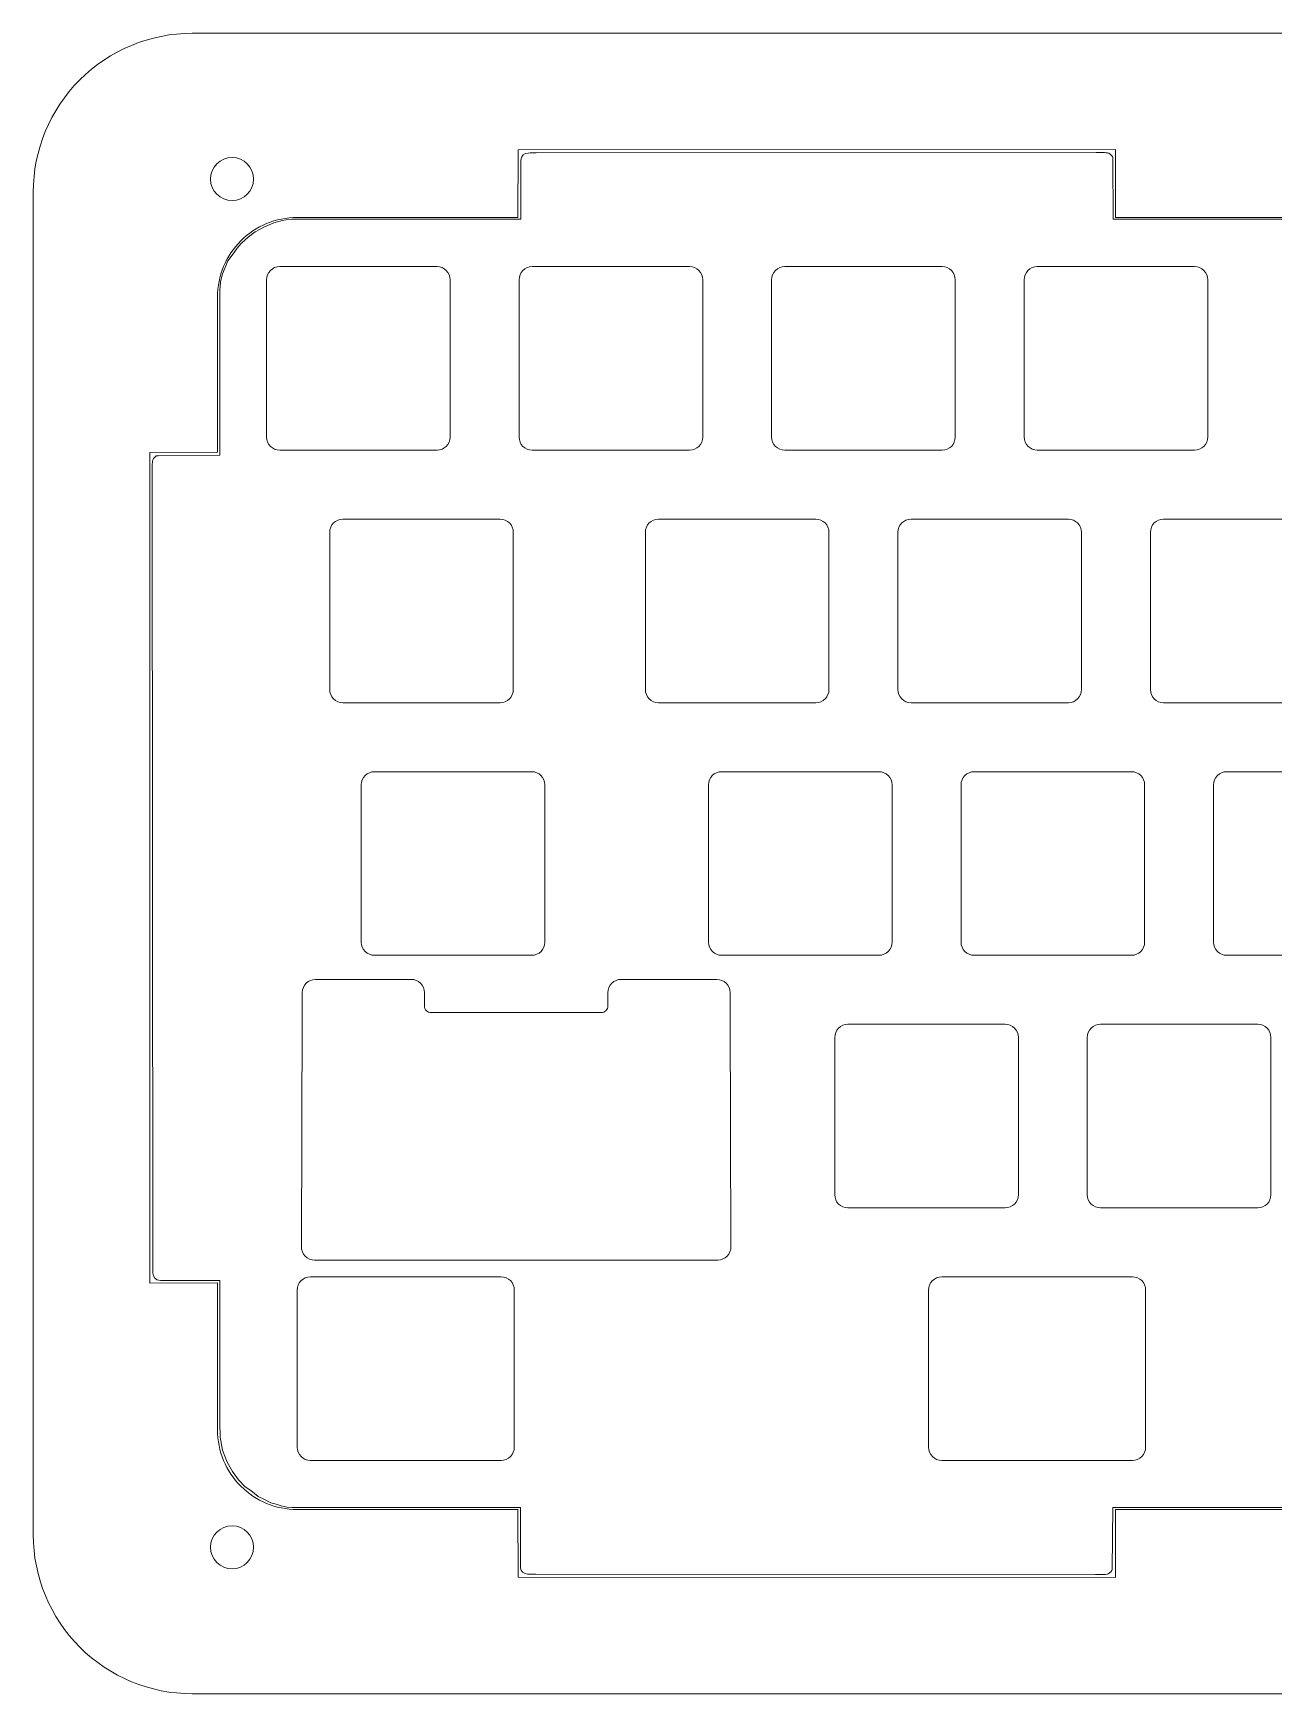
# Model space of a CAD drawing. Header units: centimetres. Extents: x -117 to 79, y -57 to 69.
# Drawn here: x -26.89 to -17.53, y 7.53 to 20.06 of the extents above; entities that cross this region are included whole.
import ezdxf

# ---------------------------------------------------------------- set-up
doc = ezdxf.new("R2010")
doc.units = ezdxf.units.CM
doc.header["$MEASUREMENT"] = 0
doc.layers.add('Layer 1', color=7, linetype='Continuous')

msp = doc.modelspace()

# ---------------------------------------------------------------- linework, layer by layer
at = {"layer": 'Layer 1', "lineweight": 9}
for points, knots in [([(5.3355, 19.17977), (5.3355, 19.17977), (5.3355, 20.05972), (5.3355, 20.05972), (5.3355, 20.05972), (9.67818, 20.05972), (9.67818, 20.05972), (9.99624, 20.05992), (10.30136, 19.93377), (10.5264, 19.70901), (10.75144, 19.48425), (10.87798, 19.17778), (10.87819, 18.85972), (10.87819, 18.85972), (10.87819, 8.73472), (10.87819, 8.73472), (10.87839, 8.41666), (10.75223, 8.11155), (10.52747, 7.88651), (10.30271, 7.66146), (9.99624, 7.53492), (9.67818, 7.53472), (9.67818, 7.53472), (-25.68807, 7.53472), (-25.68807, 7.53472), (-26.00612, 7.53452), (-26.31124, 7.66067), (-26.53628, 7.88543), (-26.76132, 8.11019), (-26.88786, 8.41666), (-26.88807, 8.73472), (-26.88807, 8.73472), (-26.88807, 18.85972), (-26.88807, 18.85972), (-26.88827, 19.17778), (-26.76211, 19.48289), (-26.53735, 19.70793), (-26.31259, 19.93298), (-26.00612, 20.05952), (-25.68807, 20.05972), (-25.68807, 20.05972), (3.8355, 20.05972), (3.8355, 20.05972), (3.8355, 20.05972), (3.8355, 19.1807), (3.8355, 19.1807), (3.8355, 19.1807), (1.0549, 19.17946), (1.0549, 19.17946), (1.0549, 19.17946), (1.05489, 18.66972), (1.05489, 18.66972), (1.05489, 18.66972), (-6.08573, 18.66972), (-6.08573, 18.66972), (-6.08573, 18.66972), (-6.08586, 19.1807), (-6.08586, 19.1807), (-6.08586, 19.1807), (-11.10059, 19.17969), (-11.10059, 19.17969), (-11.10059, 19.17969), (-11.10059, 18.66972), (-11.10059, 18.66972), (-11.10059, 18.66972), (-18.72277, 18.66972), (-18.72277, 18.66972), (-18.72277, 18.66972), (-18.72277, 19.18301), (-18.72277, 19.18301), (-18.72277, 19.18301), (-23.23061, 19.18004), (-23.23061, 19.18004), (-23.23061, 19.18004), (-23.23172, 18.66972), (-23.23172, 18.66972), (-23.23172, 18.66972), (-24.89807, 18.66972), (-24.89807, 18.66972), (-25.0573, 18.66962), (-25.20996, 18.60627), (-25.32249, 18.4936), (-25.43501, 18.38094), (-25.49817, 18.22895), (-25.49807, 18.06972), (-25.49807, 18.06972), (-25.49807, 16.89899), (-25.49807, 16.89899), (-25.49807, 16.89899), (-26.00807, 16.89804), (-26.00807, 16.89804), (-26.00807, 16.89804), (-26.00807, 10.63271), (-26.00807, 10.63271), (-26.00807, 10.63271), (-25.49807, 10.63363), (-25.49807, 10.63363), (-25.49807, 10.63363), (-25.49807, 9.52451), (-25.49807, 9.52451), (-25.49796, 9.36528), (-25.43461, 9.21261), (-25.32195, 9.10008), (-25.20929, 8.98756), (-25.0573, 8.92441), (-24.89807, 8.92451), (-24.89807, 8.92451), (-23.2322, 8.92451), (-23.2322, 8.92451), (-23.2322, 8.92451), (-23.23072, 8.41453), (-23.23072, 8.41453), (-23.23072, 8.41453), (-18.72369, 8.41121), (-18.72369, 8.41121), (-18.72369, 8.41121), (-18.72369, 8.92451), (-18.72369, 8.92451), (-18.72369, 8.92451), (-17.68958, 8.92451), (-17.68958, 8.92451), (-17.68958, 8.92451), (-17.68958, 8.92451), (-17.68958, 8.92451), (-17.68958, 8.92451), (-16.44057, 8.92451), (-16.44057, 8.92451), (-16.44057, 8.92451), (-16.44057, 8.92451), (-16.44057, 8.92451), (-16.44057, 8.92451), (-11.10068, 8.92451), (-11.10068, 8.92451), (-11.10068, 8.92451), (-11.10092, 8.41387), (-11.10092, 8.41387), (-11.10092, 8.41387), (-6.08773, 8.41651), (-6.08773, 8.41651), (-6.08773, 8.41651), (-6.08641, 8.92451), (-6.08641, 8.92451), (-6.08641, 8.92451), (-5.75937, 8.92451), (-5.75937, 8.92451), (-5.75937, 8.92451), (-5.75937, 8.92451), (-5.75937, 8.92451), (-5.75937, 8.92451), (-5.00396, 8.92451), (-5.00396, 8.92451), (-5.00396, 8.92451), (-5.00795, 8.92451), (-5.00795, 8.92451), (-5.00795, 8.92451), (-1.02645, 8.92451), (-1.02645, 8.92451), (-1.02645, 8.92451), (1.05058, 8.92451), (1.05058, 8.92451), (1.05058, 8.92451), (1.05178, 8.41489), (1.05178, 8.41489), (1.05178, 8.41489), (5.26152, 8.41452), (5.26152, 8.41452), (5.26152, 8.41452), (6.52068, 8.41456), (6.52068, 8.41456), (6.52068, 8.41456), (6.52034, 8.92451), (6.52034, 8.92451), (6.52034, 8.92451), (8.87632, 8.92451), (8.87632, 8.92451), (9.03555, 8.92461), (9.18822, 8.98796), (9.30074, 9.10062), (9.41327, 9.21328), (9.47642, 9.36528), (9.47632, 9.52451), (9.47632, 9.52451), (9.47632, 10.63338), (9.47632, 10.63338), (9.47632, 10.63338), (9.98632, 10.63275), (9.98632, 10.63275), (9.98632, 10.63275), (9.98632, 16.89808), (9.98632, 16.89808), (9.98632, 16.89808), (9.47632, 16.89807), (9.47632, 16.89807), (9.47632, 16.89807), (9.47632, 18.06972), (9.47632, 18.06972), (9.47622, 18.22895), (9.41287, 18.38162), (9.30021, 18.49414), (9.18754, 18.60666), (9.03555, 18.66982), (8.87632, 18.66972), (8.87632, 18.66972), (6.52064, 18.66972), (6.52064, 18.66972), (6.52064, 18.66972), (6.5205, 19.1807), (6.5205, 19.1807), (6.5205, 19.1807), (5.3355, 19.17977), (5.3355, 19.17977)], [0, 0, 0, 0, 0.01428571, 0.01428571, 0.01428571, 0.02857143, 0.02857143, 0.02857143, 0.04285714, 0.04285714, 0.04285714, 0.05714286, 0.05714286, 0.05714286, 0.07142857, 0.07142857, 0.07142857, 0.08571429, 0.08571429, 0.08571429, 0.1, 0.1, 0.1, 0.11428571, 0.11428571, 0.11428571, 0.12857143, 0.12857143, 0.12857143, 0.14285714, 0.14285714, 0.14285714, 0.15714286, 0.15714286, 0.15714286, 0.17142857, 0.17142857, 0.17142857, 0.18571429, 0.18571429, 0.18571429, 0.2, 0.2, 0.2, 0.21428571, 0.21428571, 0.21428571, 0.22857143, 0.22857143, 0.22857143, 0.24285714, 0.24285714, 0.24285714, 0.25714286, 0.25714286, 0.25714286, 0.27142857, 0.27142857, 0.27142857, 0.28571429, 0.28571429, 0.28571429, 0.3, 0.3, 0.3, 0.31428571, 0.31428571, 0.31428571, 0.32857143, 0.32857143, 0.32857143, 0.34285714, 0.34285714, 0.34285714, 0.35714286, 0.35714286, 0.35714286, 0.37142857, 0.37142857, 0.37142857, 0.38571429, 0.38571429, 0.38571429, 0.4, 0.4, 0.4, 0.41428571, 0.41428571, 0.41428571, 0.42857143, 0.42857143, 0.42857143, 0.44285714, 0.44285714, 0.44285714, 0.45714286, 0.45714286, 0.45714286, 0.47142857, 0.47142857, 0.47142857, 0.48571429, 0.48571429, 0.48571429, 0.5, 0.5, 0.5, 0.51428571, 0.51428571, 0.51428571, 0.52857143, 0.52857143, 0.52857143, 0.54285714, 0.54285714, 0.54285714, 0.55714286, 0.55714286, 0.55714286, 0.57142857, 0.57142857, 0.57142857, 0.58571429, 0.58571429, 0.58571429, 0.6, 0.6, 0.6, 0.61428571, 0.61428571, 0.61428571, 0.62857143, 0.62857143, 0.62857143, 0.64285714, 0.64285714, 0.64285714, 0.65714286, 0.65714286, 0.65714286, 0.67142857, 0.67142857, 0.67142857, 0.68571429, 0.68571429, 0.68571429, 0.7, 0.7, 0.7, 0.71428571, 0.71428571, 0.71428571, 0.72857143, 0.72857143, 0.72857143, 0.74285714, 0.74285714, 0.74285714, 0.75714286, 0.75714286, 0.75714286, 0.77142857, 0.77142857, 0.77142857, 0.78571429, 0.78571429, 0.78571429, 0.8, 0.8, 0.8, 0.81428571, 0.81428571, 0.81428571, 0.82857143, 0.82857143, 0.82857143, 0.84285714, 0.84285714, 0.84285714, 0.85714286, 0.85714286, 0.85714286, 0.87142857, 0.87142857, 0.87142857, 0.88571429, 0.88571429, 0.88571429, 0.9, 0.9, 0.9, 0.91428571, 0.91428571, 0.91428571, 0.92857143, 0.92857143, 0.92857143, 0.94285714, 0.94285714, 0.94285714, 0.95714286, 0.95714286, 0.95714286, 0.97142857, 0.97142857, 0.97142857, 0.98571429, 0.98571429, 0.98571429, 1, 1, 1, 1]), ([(9.67818, 20.05972), (9.99624, 20.05992), (10.30136, 19.93377), (10.5264, 19.70901), (10.75144, 19.48425), (10.87798, 19.17778), (10.87819, 18.85972), (10.87819, 18.85972), (10.87819, 8.73472), (10.87819, 8.73472), (10.87839, 8.41666), (10.75223, 8.11155), (10.52747, 7.88651), (10.30271, 7.66146), (9.99624, 7.53492), (9.67818, 7.53472), (9.67818, 7.53472), (-25.68807, 7.53472), (-25.68807, 7.53472), (-26.00612, 7.53452), (-26.31124, 7.66067), (-26.53628, 7.88543), (-26.76132, 8.11019), (-26.88786, 8.41666), (-26.88807, 8.73472), (-26.88807, 8.73472), (-26.88807, 18.85972), (-26.88807, 18.85972), (-26.88827, 19.17778), (-26.76211, 19.48289), (-26.53735, 19.70793), (-26.31259, 19.93298), (-26.00612, 20.05952), (-25.68807, 20.05972), (-25.68807, 20.05972), (9.67818, 20.05972), (9.67818, 20.05972)], [0, 0, 0, 0, 0.08333333, 0.08333333, 0.08333333, 0.16666667, 0.16666667, 0.16666667, 0.25, 0.25, 0.25, 0.33333333, 0.33333333, 0.33333333, 0.41666667, 0.41666667, 0.41666667, 0.5, 0.5, 0.5, 0.58333333, 0.58333333, 0.58333333, 0.66666667, 0.66666667, 0.66666667, 0.75, 0.75, 0.75, 0.83333333, 0.83333333, 0.83333333, 0.91666667, 0.91666667, 0.91666667, 1, 1, 1, 1]), ([(-25.22557, 18.95972), (-25.22557, 19.04947), (-25.29832, 19.12222), (-25.38806, 19.12222), (-25.47781, 19.12222), (-25.55056, 19.04947), (-25.55056, 18.95972), (-25.55057, 18.86997), (-25.47781, 18.79722), (-25.38807, 18.79722), (-25.29832, 18.79722), (-25.22557, 18.86997), (-25.22557, 18.95972)], [0, 0, 0, 0, 0.25, 0.25, 0.25, 0.5, 0.5, 0.5, 0.75, 0.75, 0.75, 1, 1, 1, 1]), ([(-18.72359, 18.65752), (-18.72359, 18.65752), (-18.74042, 18.65746), (-18.74042, 18.65746), (-18.74042, 18.65746), (-18.74486, 19.11591), (-18.74486, 19.11591), (-18.74483, 19.12861), (-18.74286, 19.12967), (-18.76681, 19.14957), (-18.78335, 19.1633), (-18.82487, 19.15947), (-18.87053, 19.15947), (-18.87053, 19.15947), (-23.093, 19.15702), (-23.093, 19.15702), (-23.13865, 19.15703), (-23.14152, 19.16064), (-23.17381, 19.15168), (-23.20609, 19.14272), (-23.20899, 19.1127), (-23.20902, 19.1), (-23.20902, 19.1), (-23.20902, 18.65725), (-23.20902, 18.65725), (-23.20902, 18.65725), (-23.23507, 18.65748), (-23.23507, 18.65748)], [0, 0, 0, 0, 0.11111111, 0.11111111, 0.11111111, 0.22222222, 0.22222222, 0.22222222, 0.33333333, 0.33333333, 0.33333333, 0.44444444, 0.44444444, 0.44444444, 0.55555556, 0.55555556, 0.55555556, 0.66666667, 0.66666667, 0.66666667, 0.77777778, 0.77777778, 0.77777778, 0.88888889, 0.88888889, 0.88888889, 1, 1, 1, 1]), ([(1.05218, 18.65754), (1.05218, 18.65754), (-6.10241, 18.6572), (-6.10241, 18.6572), (-6.10241, 18.6572), (-6.10022, 19.11254), (-6.10022, 19.11254), (-6.10019, 19.12524), (-6.09822, 19.1263), (-6.12217, 19.1462), (-6.13871, 19.15993), (-6.18023, 19.1561), (-6.22589, 19.1561), (-6.22589, 19.1561), (-10.96429, 19.15696), (-10.96429, 19.15696), (-11.00994, 19.15697), (-11.01281, 19.16058), (-11.0451, 19.15162), (-11.07738, 19.14266), (-11.08028, 19.11264), (-11.08031, 19.09994), (-11.08031, 19.09994), (-11.08031, 18.65746), (-11.08031, 18.65746), (-11.08031, 18.65746), (-18.72359, 18.65752), (-18.72359, 18.65752)], [0, 0, 0, 0, 0.11111111, 0.11111111, 0.11111111, 0.22222222, 0.22222222, 0.22222222, 0.33333333, 0.33333333, 0.33333333, 0.44444444, 0.44444444, 0.44444444, 0.55555556, 0.55555556, 0.55555556, 0.66666667, 0.66666667, 0.66666667, 0.77777778, 0.77777778, 0.77777778, 0.88888889, 0.88888889, 0.88888889, 1, 1, 1, 1]), ([(-23.23507, 18.65748), (-23.23507, 18.65748), (-24.9119, 18.65787), (-24.9119, 18.65787), (-24.9119, 18.65787), (-24.93631, 18.65704), (-24.93631, 18.65704), (-24.93631, 18.65704), (-24.98112, 18.65216), (-24.98112, 18.65216), (-24.98112, 18.65216), (-25.00745, 18.64693), (-25.00745, 18.64693), (-25.00745, 18.64693), (-25.03661, 18.63946), (-25.03661, 18.63946), (-25.03661, 18.63946), (-25.0729, 18.62851), (-25.0729, 18.62851), (-25.0729, 18.62851), (-25.14295, 18.60004), (-25.14295, 18.60004), (-25.14295, 18.60004), (-25.17613, 18.58241), (-25.17613, 18.58241), (-25.17613, 18.58241), (-25.21485, 18.56183), (-25.21485, 18.56183), (-25.21485, 18.56183), (-25.2549, 18.5324), (-25.2549, 18.5324), (-25.2549, 18.5324), (-25.2879, 18.50274), (-25.2879, 18.50274), (-25.2879, 18.50274), (-25.3202, 18.47446), (-25.3202, 18.47446), (-25.3202, 18.47446), (-25.35054, 18.43901), (-25.35054, 18.43901), (-25.35054, 18.43901), (-25.38109, 18.39517), (-25.38109, 18.39517), (-25.38109, 18.39517), (-25.41999, 18.34354), (-25.41999, 18.34354), (-25.41999, 18.34354), (-25.46277, 18.23752), (-25.46277, 18.23752), (-25.46277, 18.23752), (-25.47623, 18.1822), (-25.47623, 18.1822), (-25.47623, 18.1822), (-25.48169, 18.11921), (-25.48169, 18.11921), (-25.48169, 18.11921), (-25.48066, 16.87782), (-25.48066, 16.87782), (-25.48066, 16.87782), (-25.94634, 16.87338), (-25.94634, 16.87338), (-25.95904, 16.87341), (-25.9601, 16.87538), (-25.98, 16.85143), (-25.99373, 16.83489), (-25.9899, 16.79337), (-25.9899, 16.74771), (-25.9899, 16.74771), (-25.98537, 10.76839), (-25.98537, 10.76839), (-25.98538, 10.72274), (-25.98898, 10.71986), (-25.98003, 10.68758), (-25.97108, 10.65531), (-25.94105, 10.6524), (-25.92835, 10.65237), (-25.92835, 10.65237), (-25.48064, 10.65237), (-25.48064, 10.65237), (-25.48064, 10.65237), (-25.4807, 9.58237), (-25.4807, 9.58237)], [0, 0, 0, 0, 0.03703704, 0.03703704, 0.03703704, 0.07407407, 0.07407407, 0.07407407, 0.11111111, 0.11111111, 0.11111111, 0.14814815, 0.14814815, 0.14814815, 0.18518519, 0.18518519, 0.18518519, 0.22222222, 0.22222222, 0.22222222, 0.25925926, 0.25925926, 0.25925926, 0.2962963, 0.2962963, 0.2962963, 0.33333333, 0.33333333, 0.33333333, 0.37037037, 0.37037037, 0.37037037, 0.40740741, 0.40740741, 0.40740741, 0.44444444, 0.44444444, 0.44444444, 0.48148148, 0.48148148, 0.48148148, 0.51851852, 0.51851852, 0.51851852, 0.55555556, 0.55555556, 0.55555556, 0.59259259, 0.59259259, 0.59259259, 0.62962963, 0.62962963, 0.62962963, 0.66666667, 0.66666667, 0.66666667, 0.7037037, 0.7037037, 0.7037037, 0.74074074, 0.74074074, 0.74074074, 0.77777778, 0.77777778, 0.77777778, 0.81481481, 0.81481481, 0.81481481, 0.85185185, 0.85185185, 0.85185185, 0.88888889, 0.88888889, 0.88888889, 0.92592593, 0.92592593, 0.92592593, 0.96296296, 0.96296296, 0.96296296, 1, 1, 1, 1]), ([(-25.12801, 18.20074), (-25.12802, 18.22695), (-25.11762, 18.25211), (-25.0991, 18.27066), (-25.08057, 18.28921), (-25.0553, 18.29964), (-25.02909, 18.29966), (-25.02909, 18.29966), (-23.84205, 18.29966), (-23.84205, 18.29966), (-23.81583, 18.29968), (-23.79067, 18.28927), (-23.77212, 18.27075), (-23.75358, 18.25222), (-23.74314, 18.22695), (-23.74313, 18.20074), (-23.74313, 18.20074), (-23.74313, 17.0137), (-23.74313, 17.0137), (-23.74311, 16.98749), (-23.75351, 16.96233), (-23.77203, 16.94378), (-23.79056, 16.92523), (-23.81583, 16.9148), (-23.84205, 16.91478), (-23.84205, 16.91478), (-25.02909, 16.91478), (-25.02909, 16.91478), (-25.0553, 16.91476), (-25.08046, 16.92517), (-25.09901, 16.94369), (-25.11755, 16.96222), (-25.12799, 16.98749), (-25.12801, 17.0137), (-25.12801, 17.0137), (-25.12801, 18.20074), (-25.12801, 18.20074)], [0, 0, 0, 0, 0.08333333, 0.08333333, 0.08333333, 0.16666667, 0.16666667, 0.16666667, 0.25, 0.25, 0.25, 0.33333333, 0.33333333, 0.33333333, 0.41666667, 0.41666667, 0.41666667, 0.5, 0.5, 0.5, 0.58333333, 0.58333333, 0.58333333, 0.66666667, 0.66666667, 0.66666667, 0.75, 0.75, 0.75, 0.83333333, 0.83333333, 0.83333333, 0.91666667, 0.91666667, 0.91666667, 1, 1, 1, 1]), ([(-23.22301, 18.20074), (-23.22302, 18.22695), (-23.21262, 18.25211), (-23.1941, 18.27066), (-23.17557, 18.28921), (-23.1503, 18.29964), (-23.12409, 18.29966), (-23.12409, 18.29966), (-21.93705, 18.29966), (-21.93705, 18.29966), (-21.91083, 18.29968), (-21.88567, 18.28927), (-21.86712, 18.27075), (-21.84858, 18.25222), (-21.83814, 18.22695), (-21.83813, 18.20074), (-21.83813, 18.20074), (-21.83813, 17.0137), (-21.83813, 17.0137), (-21.83811, 16.98749), (-21.84851, 16.96233), (-21.86703, 16.94378), (-21.88556, 16.92523), (-21.91083, 16.9148), (-21.93705, 16.91478), (-21.93705, 16.91478), (-23.12409, 16.91478), (-23.12409, 16.91478), (-23.1503, 16.91476), (-23.17546, 16.92517), (-23.19401, 16.94369), (-23.21255, 16.96222), (-23.22299, 16.98749), (-23.22301, 17.0137), (-23.22301, 17.0137), (-23.22301, 18.20074), (-23.22301, 18.20074)], [0, 0, 0, 0, 0.08333333, 0.08333333, 0.08333333, 0.16666667, 0.16666667, 0.16666667, 0.25, 0.25, 0.25, 0.33333333, 0.33333333, 0.33333333, 0.41666667, 0.41666667, 0.41666667, 0.5, 0.5, 0.5, 0.58333333, 0.58333333, 0.58333333, 0.66666667, 0.66666667, 0.66666667, 0.75, 0.75, 0.75, 0.83333333, 0.83333333, 0.83333333, 0.91666667, 0.91666667, 0.91666667, 1, 1, 1, 1]), ([(-21.31801, 18.20074), (-21.31802, 18.22695), (-21.30762, 18.25211), (-21.2891, 18.27066), (-21.27057, 18.28921), (-21.2453, 18.29964), (-21.21909, 18.29966), (-21.21909, 18.29966), (-20.03205, 18.29966), (-20.03205, 18.29966), (-20.00583, 18.29968), (-19.98067, 18.28927), (-19.96212, 18.27075), (-19.94358, 18.25222), (-19.93314, 18.22695), (-19.93313, 18.20074), (-19.93313, 18.20074), (-19.93313, 17.0137), (-19.93313, 17.0137), (-19.93311, 16.98749), (-19.94351, 16.96233), (-19.96203, 16.94378), (-19.98056, 16.92523), (-20.00583, 16.9148), (-20.03205, 16.91478), (-20.03205, 16.91478), (-21.21909, 16.91478), (-21.21909, 16.91478), (-21.2453, 16.91476), (-21.27046, 16.92517), (-21.28901, 16.94369), (-21.30755, 16.96222), (-21.31799, 16.98749), (-21.31801, 17.0137), (-21.31801, 17.0137), (-21.31801, 18.20074), (-21.31801, 18.20074)], [0, 0, 0, 0, 0.08333333, 0.08333333, 0.08333333, 0.16666667, 0.16666667, 0.16666667, 0.25, 0.25, 0.25, 0.33333333, 0.33333333, 0.33333333, 0.41666667, 0.41666667, 0.41666667, 0.5, 0.5, 0.5, 0.58333333, 0.58333333, 0.58333333, 0.66666667, 0.66666667, 0.66666667, 0.75, 0.75, 0.75, 0.83333333, 0.83333333, 0.83333333, 0.91666667, 0.91666667, 0.91666667, 1, 1, 1, 1]), ([(-19.41301, 18.20074), (-19.41302, 18.22695), (-19.40262, 18.25211), (-19.3841, 18.27066), (-19.36557, 18.28921), (-19.3403, 18.29964), (-19.31409, 18.29966), (-19.31409, 18.29966), (-18.12705, 18.29966), (-18.12705, 18.29966), (-18.10083, 18.29968), (-18.07567, 18.28927), (-18.05712, 18.27075), (-18.03858, 18.25222), (-18.02814, 18.22695), (-18.02813, 18.20074), (-18.02813, 18.20074), (-18.02813, 17.0137), (-18.02813, 17.0137), (-18.02811, 16.98749), (-18.03851, 16.96233), (-18.05703, 16.94378), (-18.07556, 16.92523), (-18.10083, 16.9148), (-18.12705, 16.91478), (-18.12705, 16.91478), (-19.31409, 16.91478), (-19.31409, 16.91478), (-19.3403, 16.91476), (-19.36546, 16.92517), (-19.38401, 16.94369), (-19.40255, 16.96222), (-19.41299, 16.98749), (-19.41301, 17.0137), (-19.41301, 17.0137), (-19.41301, 18.20074), (-19.41301, 18.20074)], [0, 0, 0, 0, 0.08333333, 0.08333333, 0.08333333, 0.16666667, 0.16666667, 0.16666667, 0.25, 0.25, 0.25, 0.33333333, 0.33333333, 0.33333333, 0.41666667, 0.41666667, 0.41666667, 0.5, 0.5, 0.5, 0.58333333, 0.58333333, 0.58333333, 0.66666667, 0.66666667, 0.66666667, 0.75, 0.75, 0.75, 0.83333333, 0.83333333, 0.83333333, 0.91666667, 0.91666667, 0.91666667, 1, 1, 1, 1]), ([(-24.65176, 16.29574), (-24.65177, 16.32195), (-24.64137, 16.34711), (-24.62285, 16.36566), (-24.60432, 16.38421), (-24.57905, 16.39464), (-24.55284, 16.39466), (-24.55284, 16.39466), (-23.3658, 16.39466), (-23.3658, 16.39466), (-23.33958, 16.39468), (-23.31442, 16.38427), (-23.29587, 16.36575), (-23.27733, 16.34722), (-23.26689, 16.32195), (-23.26688, 16.29574), (-23.26688, 16.29574), (-23.26688, 15.1087), (-23.26688, 15.1087), (-23.26686, 15.08249), (-23.27726, 15.05733), (-23.29578, 15.03878), (-23.31431, 15.02023), (-23.33958, 15.0098), (-23.3658, 15.00978), (-23.3658, 15.00978), (-24.55284, 15.00978), (-24.55284, 15.00978), (-24.57905, 15.00976), (-24.60421, 15.02017), (-24.62276, 15.03869), (-24.6413, 15.05722), (-24.65174, 15.08249), (-24.65176, 15.1087), (-24.65176, 15.1087), (-24.65176, 16.29574), (-24.65176, 16.29574)], [0, 0, 0, 0, 0.08333333, 0.08333333, 0.08333333, 0.16666667, 0.16666667, 0.16666667, 0.25, 0.25, 0.25, 0.33333333, 0.33333333, 0.33333333, 0.41666667, 0.41666667, 0.41666667, 0.5, 0.5, 0.5, 0.58333333, 0.58333333, 0.58333333, 0.66666667, 0.66666667, 0.66666667, 0.75, 0.75, 0.75, 0.83333333, 0.83333333, 0.83333333, 0.91666667, 0.91666667, 0.91666667, 1, 1, 1, 1]), ([(-22.27051, 16.29574), (-22.27052, 16.32195), (-22.26012, 16.34711), (-22.2416, 16.36566), (-22.22307, 16.38421), (-22.1978, 16.39464), (-22.17159, 16.39466), (-22.17159, 16.39466), (-20.98455, 16.39466), (-20.98455, 16.39466), (-20.95833, 16.39468), (-20.93317, 16.38427), (-20.91462, 16.36575), (-20.89608, 16.34722), (-20.88564, 16.32195), (-20.88563, 16.29574), (-20.88563, 16.29574), (-20.88563, 15.1087), (-20.88563, 15.1087), (-20.88561, 15.08249), (-20.89601, 15.05733), (-20.91453, 15.03878), (-20.93306, 15.02023), (-20.95833, 15.0098), (-20.98455, 15.00978), (-20.98455, 15.00978), (-22.17159, 15.00978), (-22.17159, 15.00978), (-22.1978, 15.00976), (-22.22296, 15.02017), (-22.24151, 15.03869), (-22.26005, 15.05722), (-22.27049, 15.08249), (-22.27051, 15.1087), (-22.27051, 15.1087), (-22.27051, 16.29574), (-22.27051, 16.29574)], [0, 0, 0, 0, 0.08333333, 0.08333333, 0.08333333, 0.16666667, 0.16666667, 0.16666667, 0.25, 0.25, 0.25, 0.33333333, 0.33333333, 0.33333333, 0.41666667, 0.41666667, 0.41666667, 0.5, 0.5, 0.5, 0.58333333, 0.58333333, 0.58333333, 0.66666667, 0.66666667, 0.66666667, 0.75, 0.75, 0.75, 0.83333333, 0.83333333, 0.83333333, 0.91666667, 0.91666667, 0.91666667, 1, 1, 1, 1]), ([(-20.36551, 16.29574), (-20.36551, 16.29574), (-20.36551, 15.1087), (-20.36551, 15.1087), (-20.36549, 15.08245), (-20.35504, 15.05728), (-20.33647, 15.03872), (-20.3179, 15.02018), (-20.29283, 15.00976), (-20.26659, 15.00978), (-20.26659, 15.00978), (-19.07955, 15.00978), (-19.07955, 15.00978), (-19.0533, 15.0098), (-19.02812, 15.02025), (-19.00957, 15.03881), (-18.99102, 15.05739), (-18.98061, 15.08245), (-18.98063, 15.1087), (-18.98063, 15.1087), (-18.98063, 16.29574), (-18.98063, 16.29574), (-18.98064, 16.32199), (-18.99109, 16.34716), (-19.00966, 16.36572), (-19.02823, 16.38426), (-19.0533, 16.39468), (-19.07955, 16.39466), (-19.07955, 16.39466), (-20.26659, 16.39466), (-20.26659, 16.39466), (-20.29283, 16.39464), (-20.31801, 16.38419), (-20.33656, 16.36563), (-20.35511, 16.34705), (-20.36552, 16.32199), (-20.36551, 16.29574)], [0, 0, 0, 0, 0.08333333, 0.08333333, 0.08333333, 0.16666667, 0.16666667, 0.16666667, 0.25, 0.25, 0.25, 0.33333333, 0.33333333, 0.33333333, 0.41666667, 0.41666667, 0.41666667, 0.5, 0.5, 0.5, 0.58333333, 0.58333333, 0.58333333, 0.66666667, 0.66666667, 0.66666667, 0.75, 0.75, 0.75, 0.83333333, 0.83333333, 0.83333333, 0.91666667, 0.91666667, 0.91666667, 1, 1, 1, 1]), ([(-18.46051, 16.29574), (-18.46052, 16.32195), (-18.45012, 16.34711), (-18.4316, 16.36566), (-18.41307, 16.38421), (-18.3878, 16.39464), (-18.36159, 16.39466), (-18.36159, 16.39466), (-17.17455, 16.39466), (-17.17455, 16.39466), (-17.14833, 16.39468), (-17.12317, 16.38427), (-17.10462, 16.36575), (-17.08608, 16.34722), (-17.07564, 16.32195), (-17.07563, 16.29574), (-17.07563, 16.29574), (-17.07563, 15.1087), (-17.07563, 15.1087), (-17.07561, 15.08249), (-17.08601, 15.05733), (-17.10453, 15.03878), (-17.12306, 15.02023), (-17.14833, 15.0098), (-17.17455, 15.00978), (-17.17455, 15.00978), (-18.36159, 15.00978), (-18.36159, 15.00978), (-18.3878, 15.00976), (-18.41296, 15.02017), (-18.43151, 15.03869), (-18.45005, 15.05722), (-18.46049, 15.08249), (-18.46051, 15.1087), (-18.46051, 15.1087), (-18.46051, 16.29574), (-18.46051, 16.29574)], [0, 0, 0, 0, 0.08333333, 0.08333333, 0.08333333, 0.16666667, 0.16666667, 0.16666667, 0.25, 0.25, 0.25, 0.33333333, 0.33333333, 0.33333333, 0.41666667, 0.41666667, 0.41666667, 0.5, 0.5, 0.5, 0.58333333, 0.58333333, 0.58333333, 0.66666667, 0.66666667, 0.66666667, 0.75, 0.75, 0.75, 0.83333333, 0.83333333, 0.83333333, 0.91666667, 0.91666667, 0.91666667, 1, 1, 1, 1]), ([(-24.41363, 14.39074), (-24.41365, 14.41695), (-24.40324, 14.44211), (-24.38472, 14.46066), (-24.36619, 14.47921), (-24.34092, 14.48964), (-24.31471, 14.48966), (-24.31471, 14.48966), (-23.12767, 14.48966), (-23.12767, 14.48966), (-23.10146, 14.48968), (-23.0763, 14.47927), (-23.05775, 14.46075), (-23.0392, 14.44222), (-23.02877, 14.41695), (-23.02875, 14.39074), (-23.02875, 14.39074), (-23.02875, 13.2037), (-23.02875, 13.2037), (-23.02873, 13.17749), (-23.03914, 13.15233), (-23.05766, 13.13378), (-23.07619, 13.11523), (-23.10146, 13.1048), (-23.12767, 13.10478), (-23.12767, 13.10478), (-24.31471, 13.10478), (-24.31471, 13.10478), (-24.34092, 13.10476), (-24.36608, 13.11517), (-24.38463, 13.13369), (-24.40318, 13.15222), (-24.41361, 13.17749), (-24.41363, 13.2037), (-24.41363, 13.2037), (-24.41363, 14.39074), (-24.41363, 14.39074)], [0, 0, 0, 0, 0.08333333, 0.08333333, 0.08333333, 0.16666667, 0.16666667, 0.16666667, 0.25, 0.25, 0.25, 0.33333333, 0.33333333, 0.33333333, 0.41666667, 0.41666667, 0.41666667, 0.5, 0.5, 0.5, 0.58333333, 0.58333333, 0.58333333, 0.66666667, 0.66666667, 0.66666667, 0.75, 0.75, 0.75, 0.83333333, 0.83333333, 0.83333333, 0.91666667, 0.91666667, 0.91666667, 1, 1, 1, 1]), ([(-21.79426, 14.39074), (-21.79427, 14.41695), (-21.78387, 14.44211), (-21.76535, 14.46066), (-21.74682, 14.47921), (-21.72155, 14.48964), (-21.69534, 14.48966), (-21.69534, 14.48966), (-20.5083, 14.48966), (-20.5083, 14.48966), (-20.48208, 14.48968), (-20.45692, 14.47927), (-20.43837, 14.46075), (-20.41983, 14.44222), (-20.40939, 14.41695), (-20.40938, 14.39074), (-20.40938, 14.39074), (-20.40938, 13.2037), (-20.40938, 13.2037), (-20.40936, 13.17749), (-20.41976, 13.15233), (-20.43828, 13.13378), (-20.45681, 13.11523), (-20.48208, 13.1048), (-20.5083, 13.10478), (-20.5083, 13.10478), (-21.69534, 13.10478), (-21.69534, 13.10478), (-21.72155, 13.10476), (-21.74671, 13.11517), (-21.76526, 13.13369), (-21.7838, 13.15222), (-21.79424, 13.17749), (-21.79426, 13.2037), (-21.79426, 13.2037), (-21.79426, 14.39074), (-21.79426, 14.39074)], [0, 0, 0, 0, 0.08333333, 0.08333333, 0.08333333, 0.16666667, 0.16666667, 0.16666667, 0.25, 0.25, 0.25, 0.33333333, 0.33333333, 0.33333333, 0.41666667, 0.41666667, 0.41666667, 0.5, 0.5, 0.5, 0.58333333, 0.58333333, 0.58333333, 0.66666667, 0.66666667, 0.66666667, 0.75, 0.75, 0.75, 0.83333333, 0.83333333, 0.83333333, 0.91666667, 0.91666667, 0.91666667, 1, 1, 1, 1]), ([(-19.88926, 14.39074), (-19.88927, 14.41695), (-19.87887, 14.44211), (-19.86035, 14.46066), (-19.84182, 14.47921), (-19.81655, 14.48964), (-19.79034, 14.48966), (-19.79034, 14.48966), (-18.6033, 14.48966), (-18.6033, 14.48966), (-18.57708, 14.48968), (-18.55192, 14.47927), (-18.53337, 14.46075), (-18.51483, 14.44222), (-18.50439, 14.41695), (-18.50438, 14.39074), (-18.50438, 14.39074), (-18.50438, 13.2037), (-18.50438, 13.2037), (-18.50436, 13.17749), (-18.51476, 13.15233), (-18.53328, 13.13378), (-18.55181, 13.11523), (-18.57708, 13.1048), (-18.6033, 13.10478), (-18.6033, 13.10478), (-19.79034, 13.10478), (-19.79034, 13.10478), (-19.81655, 13.10476), (-19.84171, 13.11517), (-19.86026, 13.13369), (-19.8788, 13.15222), (-19.88924, 13.17749), (-19.88926, 13.2037), (-19.88926, 13.2037), (-19.88926, 14.39074), (-19.88926, 14.39074)], [0, 0, 0, 0, 0.08333333, 0.08333333, 0.08333333, 0.16666667, 0.16666667, 0.16666667, 0.25, 0.25, 0.25, 0.33333333, 0.33333333, 0.33333333, 0.41666667, 0.41666667, 0.41666667, 0.5, 0.5, 0.5, 0.58333333, 0.58333333, 0.58333333, 0.66666667, 0.66666667, 0.66666667, 0.75, 0.75, 0.75, 0.83333333, 0.83333333, 0.83333333, 0.91666667, 0.91666667, 0.91666667, 1, 1, 1, 1]), ([(-16.6983, 14.48966), (-16.67208, 14.48968), (-16.64692, 14.47927), (-16.62837, 14.46075), (-16.60983, 14.44222), (-16.59939, 14.41695), (-16.59938, 14.39074), (-16.59938, 14.39074), (-16.59938, 13.2037), (-16.59938, 13.2037), (-16.59936, 13.17749), (-16.60976, 13.15233), (-16.62828, 13.13378), (-16.64681, 13.11523), (-16.67208, 13.1048), (-16.6983, 13.10478), (-16.6983, 13.10478), (-17.88534, 13.10478), (-17.88534, 13.10478), (-17.91155, 13.10476), (-17.93671, 13.11517), (-17.95526, 13.13369), (-17.9738, 13.15222), (-17.98424, 13.17749), (-17.98426, 13.2037), (-17.98426, 13.2037), (-17.98426, 14.39074), (-17.98426, 14.39074), (-17.98427, 14.41695), (-17.97387, 14.44211), (-17.95535, 14.46066), (-17.93682, 14.47921), (-17.91155, 14.48964), (-17.88534, 14.48966), (-17.88534, 14.48966), (-16.6983, 14.48966), (-16.6983, 14.48966)], [0, 0, 0, 0, 0.08333333, 0.08333333, 0.08333333, 0.16666667, 0.16666667, 0.16666667, 0.25, 0.25, 0.25, 0.33333333, 0.33333333, 0.33333333, 0.41666667, 0.41666667, 0.41666667, 0.5, 0.5, 0.5, 0.58333333, 0.58333333, 0.58333333, 0.66666667, 0.66666667, 0.66666667, 0.75, 0.75, 0.75, 0.83333333, 0.83333333, 0.83333333, 0.91666667, 0.91666667, 0.91666667, 1, 1, 1, 1]), ([(-23.86428, 12.67245), (-23.86428, 12.67245), (-23.88693, 12.67245), (-23.88693, 12.67245), (-23.90018, 12.67244), (-23.9129, 12.6777), (-23.92227, 12.68707), (-23.93165, 12.69643), (-23.93692, 12.7092), (-23.93693, 12.72245), (-23.93693, 12.72245), (-23.93693, 12.823), (-23.93693, 12.823), (-23.93695, 12.84954), (-23.94751, 12.87499), (-23.96628, 12.89374), (-23.98506, 12.91249), (-24.01039, 12.92302), (-24.03693, 12.923), (-24.03693, 12.923), (-24.75843, 12.923), (-24.75843, 12.923), (-24.81366, 12.92297), (-24.85842, 12.87832), (-24.85843, 12.82309), (-24.85843, 12.82309), (-24.85857, 12.66819), (-24.85857, 12.66819), (-24.85857, 12.66819), (-24.86516, 10.9067), (-24.86516, 10.9067), (-24.86524, 10.88013), (-24.85475, 10.85461), (-24.83599, 10.83578), (-24.81724, 10.81695), (-24.79189, 10.80636), (-24.76532, 10.80633), (-24.76532, 10.80633), (-24.7131, 10.80625), (-24.7131, 10.80625), (-24.70846, 10.80559), (-24.70379, 10.80526), (-24.69911, 10.80526), (-24.69911, 10.80526), (-22.38444, 10.80526), (-22.38444, 10.80526), (-22.38444, 10.80526), (-21.72456, 10.80633), (-21.72456, 10.80633), (-21.69799, 10.80639), (-21.67253, 10.81702), (-21.6538, 10.83587), (-21.63507, 10.85473), (-21.62461, 10.88013), (-21.62472, 10.9067), (-21.62472, 10.9067), (-21.63131, 12.66819), (-21.63131, 12.66819), (-21.63131, 12.66819), (-21.63145, 12.82309), (-21.63145, 12.82309), (-21.63153, 12.87832), (-21.67622, 12.92304), (-21.73145, 12.923), (-21.73145, 12.923), (-22.45295, 12.923), (-22.45295, 12.923), (-22.47949, 12.92299), (-22.50493, 12.91243), (-22.52369, 12.89365), (-22.54244, 12.87487), (-22.55297, 12.84954), (-22.55295, 12.823), (-22.55295, 12.823), (-22.55295, 12.72245), (-22.55295, 12.72245), (-22.55294, 12.7092), (-22.5582, 12.69649), (-22.56756, 12.68711), (-22.57693, 12.67773), (-22.5897, 12.67246), (-22.60295, 12.67245), (-22.60295, 12.67245), (-22.6256, 12.67245), (-22.6256, 12.67245), (-22.63203, 12.67314), (-22.63848, 12.67349), (-22.64494, 12.67349), (-22.64494, 12.67349), (-23.84494, 12.67349), (-23.84494, 12.67349), (-23.8514, 12.67349), (-23.85785, 12.67314), (-23.86428, 12.67245)], [0, 0, 0, 0, 0.03225806, 0.03225806, 0.03225806, 0.06451613, 0.06451613, 0.06451613, 0.09677419, 0.09677419, 0.09677419, 0.12903226, 0.12903226, 0.12903226, 0.16129032, 0.16129032, 0.16129032, 0.19354839, 0.19354839, 0.19354839, 0.22580645, 0.22580645, 0.22580645, 0.25806452, 0.25806452, 0.25806452, 0.29032258, 0.29032258, 0.29032258, 0.32258065, 0.32258065, 0.32258065, 0.35483871, 0.35483871, 0.35483871, 0.38709677, 0.38709677, 0.38709677, 0.41935484, 0.41935484, 0.41935484, 0.4516129, 0.4516129, 0.4516129, 0.48387097, 0.48387097, 0.48387097, 0.51612903, 0.51612903, 0.51612903, 0.5483871, 0.5483871, 0.5483871, 0.58064516, 0.58064516, 0.58064516, 0.61290323, 0.61290323, 0.61290323, 0.64516129, 0.64516129, 0.64516129, 0.67741935, 0.67741935, 0.67741935, 0.70967742, 0.70967742, 0.70967742, 0.74193548, 0.74193548, 0.74193548, 0.77419355, 0.77419355, 0.77419355, 0.80645161, 0.80645161, 0.80645161, 0.83870968, 0.83870968, 0.83870968, 0.87096774, 0.87096774, 0.87096774, 0.90322581, 0.90322581, 0.90322581, 0.93548387, 0.93548387, 0.93548387, 0.96774194, 0.96774194, 0.96774194, 1, 1, 1, 1]), ([(-20.84176, 12.48574), (-20.84177, 12.51195), (-20.83137, 12.53711), (-20.81285, 12.55566), (-20.79432, 12.57421), (-20.76905, 12.58464), (-20.74284, 12.58466), (-20.74284, 12.58466), (-19.5558, 12.58466), (-19.5558, 12.58466), (-19.52958, 12.58468), (-19.50442, 12.57427), (-19.48587, 12.55575), (-19.46733, 12.53722), (-19.45689, 12.51195), (-19.45688, 12.48574), (-19.45688, 12.48574), (-19.45688, 11.2987), (-19.45688, 11.2987), (-19.45686, 11.27249), (-19.46726, 11.24733), (-19.48578, 11.22878), (-19.50431, 11.21023), (-19.52958, 11.1998), (-19.5558, 11.19978), (-19.5558, 11.19978), (-20.74284, 11.19978), (-20.74284, 11.19978), (-20.76905, 11.19976), (-20.79421, 11.21017), (-20.81276, 11.22869), (-20.8313, 11.24722), (-20.84174, 11.27249), (-20.84176, 11.2987), (-20.84176, 11.2987), (-20.84176, 12.48574), (-20.84176, 12.48574)], [0, 0, 0, 0, 0.08333333, 0.08333333, 0.08333333, 0.16666667, 0.16666667, 0.16666667, 0.25, 0.25, 0.25, 0.33333333, 0.33333333, 0.33333333, 0.41666667, 0.41666667, 0.41666667, 0.5, 0.5, 0.5, 0.58333333, 0.58333333, 0.58333333, 0.66666667, 0.66666667, 0.66666667, 0.75, 0.75, 0.75, 0.83333333, 0.83333333, 0.83333333, 0.91666667, 0.91666667, 0.91666667, 1, 1, 1, 1]), ([(-18.93676, 12.48574), (-18.93677, 12.51195), (-18.92637, 12.53711), (-18.90785, 12.55566), (-18.88932, 12.57421), (-18.86405, 12.58464), (-18.83784, 12.58466), (-18.83784, 12.58466), (-17.6508, 12.58466), (-17.6508, 12.58466), (-17.62458, 12.58468), (-17.59942, 12.57427), (-17.58087, 12.55575), (-17.56233, 12.53722), (-17.55189, 12.51195), (-17.55188, 12.48574), (-17.55188, 12.48574), (-17.55188, 11.2987), (-17.55188, 11.2987), (-17.55186, 11.27249), (-17.56226, 11.24733), (-17.58078, 11.22878), (-17.59931, 11.21023), (-17.62458, 11.1998), (-17.6508, 11.19978), (-17.6508, 11.19978), (-18.83784, 11.19978), (-18.83784, 11.19978), (-18.86405, 11.19976), (-18.88921, 11.21017), (-18.90776, 11.22869), (-18.9263, 11.24722), (-18.93674, 11.27249), (-18.93676, 11.2987), (-18.93676, 11.2987), (-18.93676, 12.48574), (-18.93676, 12.48574)], [0, 0, 0, 0, 0.08333333, 0.08333333, 0.08333333, 0.16666667, 0.16666667, 0.16666667, 0.25, 0.25, 0.25, 0.33333333, 0.33333333, 0.33333333, 0.41666667, 0.41666667, 0.41666667, 0.5, 0.5, 0.5, 0.58333333, 0.58333333, 0.58333333, 0.66666667, 0.66666667, 0.66666667, 0.75, 0.75, 0.75, 0.83333333, 0.83333333, 0.83333333, 0.91666667, 0.91666667, 0.91666667, 1, 1, 1, 1]), ([(-23.59501, 9.29479), (-23.59582, 9.29477), (-23.59664, 9.29476), (-23.59746, 9.29476), (-23.59746, 9.29476), (-24.79746, 9.29476), (-24.79746, 9.29476), (-24.82396, 9.29475), (-24.84939, 9.30515), (-24.86814, 9.32368), (-24.8869, 9.34221), (-24.89744, 9.36747), (-24.89746, 9.39368), (-24.89746, 9.39368), (-24.89746, 10.5807), (-24.89746, 10.5807), (-24.89748, 10.60691), (-24.88696, 10.63207), (-24.86823, 10.65061), (-24.8495, 10.66917), (-24.82396, 10.6796), (-24.79746, 10.67962), (-24.79746, 10.67962), (-24.56177, 10.67962), (-24.56177, 10.67962), (-24.56095, 10.67964), (-24.56013, 10.67965), (-24.55932, 10.67965), (-24.55932, 10.67965), (-23.35932, 10.67965), (-23.35932, 10.67965), (-23.33281, 10.67966), (-23.30738, 10.66926), (-23.28863, 10.65073), (-23.26988, 10.6322), (-23.25933, 10.60694), (-23.25932, 10.58073), (-23.25932, 10.58073), (-23.25932, 9.39371), (-23.25932, 9.39371), (-23.2593, 9.3675), (-23.26981, 9.34234), (-23.28854, 9.3238), (-23.30727, 9.30524), (-23.33281, 9.29481), (-23.35932, 9.29479), (-23.35932, 9.29479), (-23.59501, 9.29479), (-23.59501, 9.29479)], [0, 0, 0, 0, 0.0625, 0.0625, 0.0625, 0.125, 0.125, 0.125, 0.1875, 0.1875, 0.1875, 0.25, 0.25, 0.25, 0.3125, 0.3125, 0.3125, 0.375, 0.375, 0.375, 0.4375, 0.4375, 0.4375, 0.5, 0.5, 0.5, 0.5625, 0.5625, 0.5625, 0.625, 0.625, 0.625, 0.6875, 0.6875, 0.6875, 0.75, 0.75, 0.75, 0.8125, 0.8125, 0.8125, 0.875, 0.875, 0.875, 0.9375, 0.9375, 0.9375, 1, 1, 1, 1]), ([(-18.83251, 9.29479), (-18.83332, 9.29477), (-18.83414, 9.29476), (-18.83496, 9.29476), (-18.83496, 9.29476), (-20.03496, 9.29476), (-20.03496, 9.29476), (-20.06146, 9.29475), (-20.08689, 9.30515), (-20.10564, 9.32368), (-20.1244, 9.34221), (-20.13494, 9.36747), (-20.13496, 9.39368), (-20.13496, 9.39368), (-20.13496, 10.5807), (-20.13496, 10.5807), (-20.13498, 10.60691), (-20.12446, 10.63207), (-20.10573, 10.65061), (-20.087, 10.66917), (-20.06146, 10.6796), (-20.03496, 10.67962), (-20.03496, 10.67962), (-19.79927, 10.67962), (-19.79927, 10.67962), (-19.79845, 10.67964), (-19.79763, 10.67965), (-19.79682, 10.67965), (-19.79682, 10.67965), (-18.59682, 10.67965), (-18.59682, 10.67965), (-18.57031, 10.67966), (-18.54488, 10.66926), (-18.52613, 10.65073), (-18.50738, 10.6322), (-18.49683, 10.60694), (-18.49682, 10.58073), (-18.49682, 10.58073), (-18.49682, 9.39371), (-18.49682, 9.39371), (-18.4968, 9.3675), (-18.50731, 9.34234), (-18.52604, 9.3238), (-18.54477, 9.30524), (-18.57031, 9.29481), (-18.59682, 9.29479), (-18.59682, 9.29479), (-18.83251, 9.29479), (-18.83251, 9.29479)], [0, 0, 0, 0, 0.0625, 0.0625, 0.0625, 0.125, 0.125, 0.125, 0.1875, 0.1875, 0.1875, 0.25, 0.25, 0.25, 0.3125, 0.3125, 0.3125, 0.375, 0.375, 0.375, 0.4375, 0.4375, 0.4375, 0.5, 0.5, 0.5, 0.5625, 0.5625, 0.5625, 0.625, 0.625, 0.625, 0.6875, 0.6875, 0.6875, 0.75, 0.75, 0.75, 0.8125, 0.8125, 0.8125, 0.875, 0.875, 0.875, 0.9375, 0.9375, 0.9375, 1, 1, 1, 1]), ([(-16.44057, 8.94081), (-16.44057, 8.94081), (-18.74486, 8.9407), (-18.74486, 8.9407), (-18.74486, 8.9407), (-18.7493, 8.47832), (-18.7493, 8.47832), (-18.74927, 8.46562), (-18.7473, 8.46456), (-18.77125, 8.44466), (-18.78779, 8.43093), (-18.82931, 8.43476), (-18.87497, 8.43476), (-18.87497, 8.43476), (-23.09744, 8.43721), (-23.09744, 8.43721), (-23.14309, 8.4372), (-23.14596, 8.43359), (-23.17825, 8.44255), (-23.21053, 8.45151), (-23.21343, 8.48153), (-23.21346, 8.49423), (-23.21346, 8.49423), (-23.21346, 8.94071), (-23.21346, 8.94071), (-23.21346, 8.94071), (-24.93631, 8.94076), (-24.93631, 8.94076), (-24.93631, 8.94076), (-24.97354, 8.94295), (-24.97354, 8.94295), (-24.97354, 8.94295), (-25.01685, 8.95189), (-25.01685, 8.95189), (-25.01685, 8.95189), (-25.05596, 8.96436), (-25.05596, 8.96436), (-25.05596, 8.96436), (-25.09548, 8.9761), (-25.09548, 8.9761), (-25.09548, 8.9761), (-25.14913, 9.00301), (-25.14913, 9.00301), (-25.14913, 9.00301), (-25.19027, 9.02258), (-25.19027, 9.02258), (-25.19027, 9.02258), (-25.21795, 9.04417), (-25.21795, 9.04417), (-25.21795, 9.04417), (-25.24699, 9.06727), (-25.24699, 9.06727), (-25.24699, 9.06727), (-25.28843, 9.09551), (-25.28843, 9.09551), (-25.28843, 9.09551), (-25.34013, 9.14955), (-25.34013, 9.14955), (-25.34013, 9.14955), (-25.38446, 9.21223), (-25.38446, 9.21223), (-25.38446, 9.21223), (-25.42632, 9.28275), (-25.42632, 9.28275), (-25.42632, 9.28275), (-25.45986, 9.37307), (-25.45986, 9.37307), (-25.45986, 9.37307), (-25.47818, 9.47073), (-25.47818, 9.47073), (-25.47818, 9.47073), (-25.4807, 9.58237), (-25.4807, 9.58237)], [0, 0, 0, 0, 0.04166667, 0.04166667, 0.04166667, 0.08333333, 0.08333333, 0.08333333, 0.125, 0.125, 0.125, 0.16666667, 0.16666667, 0.16666667, 0.20833333, 0.20833333, 0.20833333, 0.25, 0.25, 0.25, 0.29166667, 0.29166667, 0.29166667, 0.33333333, 0.33333333, 0.33333333, 0.375, 0.375, 0.375, 0.41666667, 0.41666667, 0.41666667, 0.45833333, 0.45833333, 0.45833333, 0.5, 0.5, 0.5, 0.54166667, 0.54166667, 0.54166667, 0.58333333, 0.58333333, 0.58333333, 0.625, 0.625, 0.625, 0.66666667, 0.66666667, 0.66666667, 0.70833333, 0.70833333, 0.70833333, 0.75, 0.75, 0.75, 0.79166667, 0.79166667, 0.79166667, 0.83333333, 0.83333333, 0.83333333, 0.875, 0.875, 0.875, 0.91666667, 0.91666667, 0.91666667, 0.95833333, 0.95833333, 0.95833333, 1, 1, 1, 1]), ([(-25.22557, 8.63972), (-25.22557, 8.72947), (-25.29832, 8.80222), (-25.38806, 8.80222), (-25.47781, 8.80222), (-25.55056, 8.72947), (-25.55056, 8.63972), (-25.55057, 8.54997), (-25.47781, 8.47722), (-25.38807, 8.47722), (-25.29832, 8.47722), (-25.22557, 8.54997), (-25.22557, 8.63972)], [0, 0, 0, 0, 0.25, 0.25, 0.25, 0.5, 0.5, 0.5, 0.75, 0.75, 0.75, 1, 1, 1, 1])]:
    msp.add_open_spline(points, degree=3, knots=knots, dxfattribs=at)

doc.saveas('drawing.dxf')
